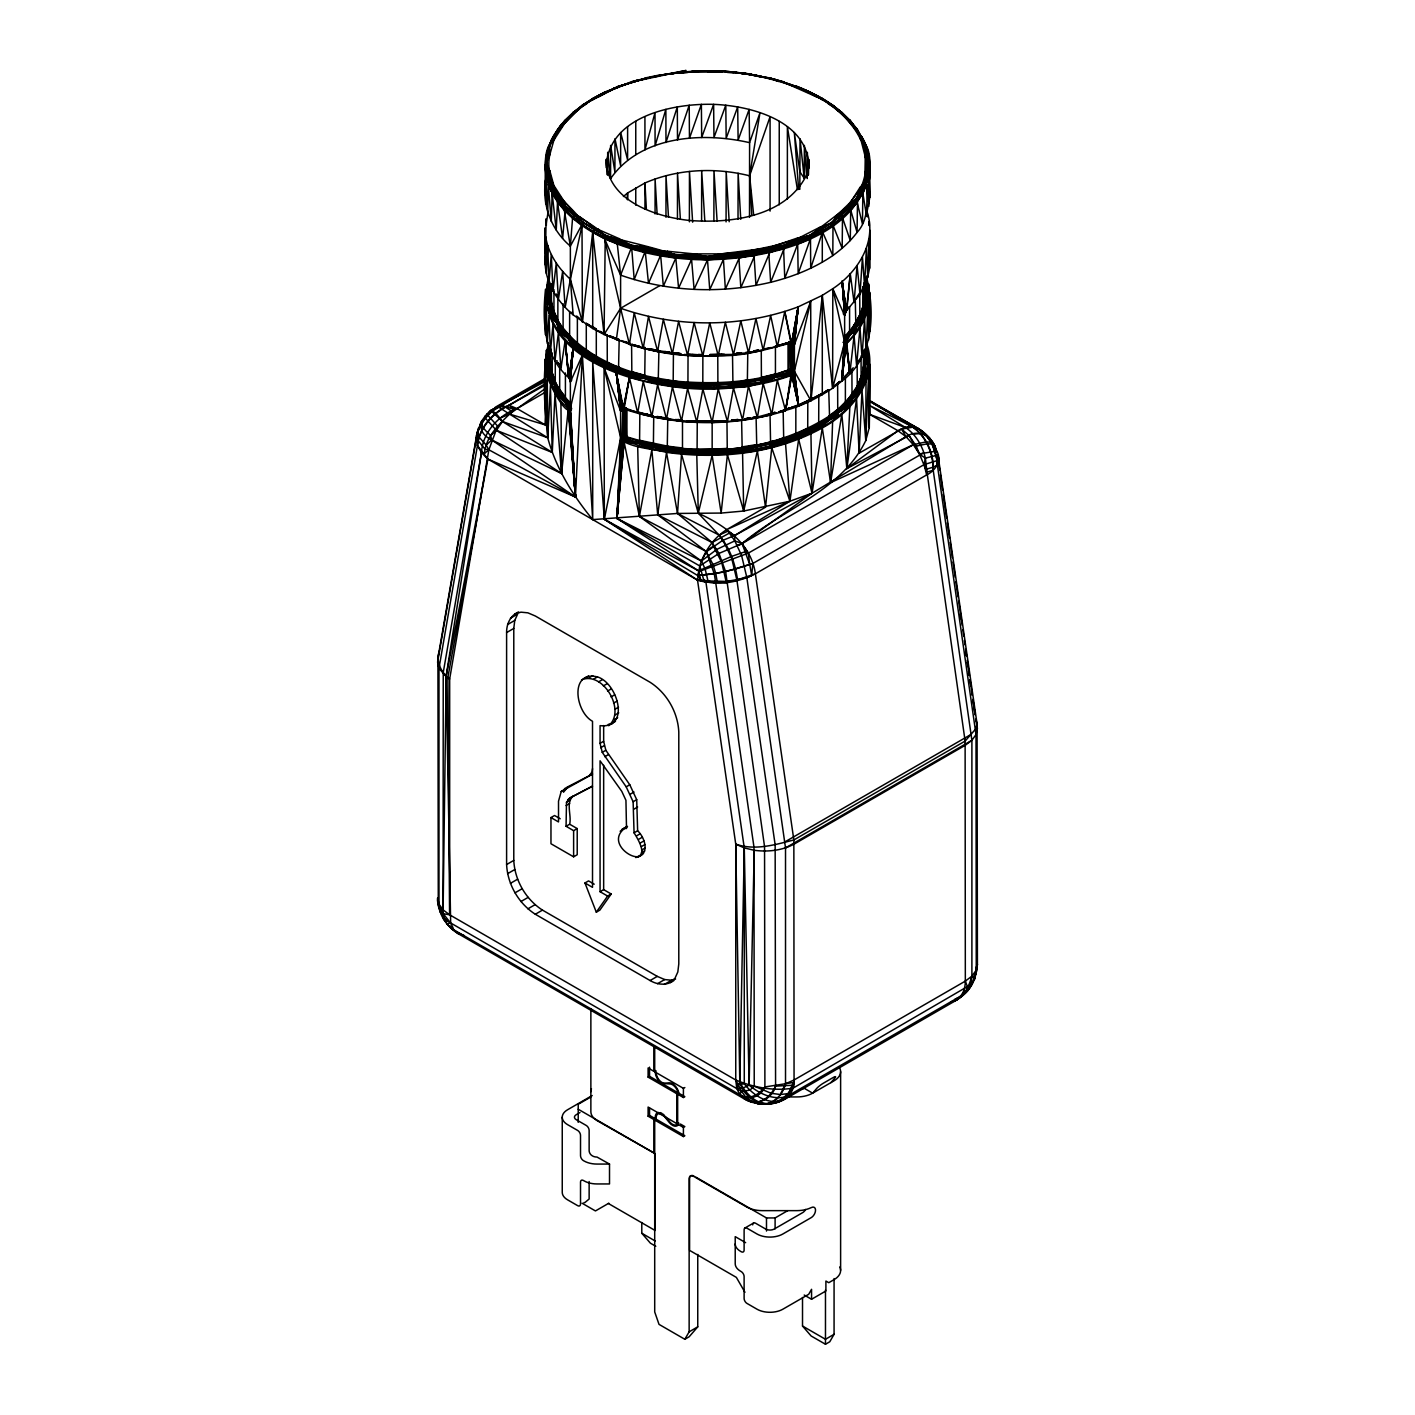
<?xml version="1.0" encoding="UTF-8"?>
<svg xmlns="http://www.w3.org/2000/svg" width="1415" height="1415" viewBox="0 0 1415 1415"><rect width="100%" height="100%" fill="white"/><g stroke="black" fill="none" stroke-linecap="round" stroke-linejoin="round"><path stroke-width="1.5" d="M606.221 167.607C607.442 116.614 672.603 103.154 713.62 104.356C751.4 105.789 808.92 121.177 808.779 167.713M607.672 175.142L607.689 152.272L610.572 178.644C640.535 135.592 702.53 131.825 749.596 142.667L749.508 217.397M627.623 126.696L627.588 159.86L620.672 132.515L620.619 165.714L614.977 138.776L614.906 171.993L610.626 145.391L610.572 178.644M644.957 209.261L644.957 182.977C677.714 168.845 715.176 167.235 749.596 175.796L753.7 215.345M655.074 213.983L655.092 178.944L657.126 214.196M665.97 217.273L665.987 175.655L668.499 217.202M677.449 219.148L677.502 173.143L680.367 219.272M689.388 221.837L689.459 171.463L692.643 222.19M808.779 168.067L808.779 159.294L808.478 174.788M840.616 1270.334L840.616 1071.686M548.472 343.155C541.627 373.825 544.58 406.812 547.729 437.783C555.936 468.188 572.81 495.462 592.708 519.606L677.52 513.45L721.137 513.061L743.689 511.027L789.924 501.211L812.033 493.216L905.971 436.651C919.909 427.684 934.289 437.677 936.73 452.146L935.881 452.871M701.592 220.988L701.681 170.614L704.829 220.988M713.885 221.005L713.974 170.631L717.104 221.235M726.072 221.89L726.178 171.516L729.185 221.748M738.011 219.219L738.117 173.249L740.753 219.307M866.493 343.191C879.582 378.106 851.759 412.296 822.292 427.931C775.261 453.95 719.138 459.698 666.5 452.358C651.961 448.626 634.893 448.378 621.839 440.507C621.132 439.676 620.601 438.632 620.601 437.518L620.601 411.004C620.478 409.572 621.91 408.475 623.272 408.758C675.344 426.481 733.094 427.295 785.555 410.704L790.861 375.806L790.083 343.226C788.19 340.537 794.947 341.935 794.399 344.729L794.399 371.243C794.363 372.729 793.497 374.073 792.347 374.993C768.823 384.013 743.335 387.586 718.219 388.913C655.092 392.291 528.326 364.079 548.507 276.916M807.24 178.591L807.311 152.272L808.142 175.407M779.152 411.836C798.308 408.121 816.313 398.853 832.621 388.241L832.816 288.695C857.225 272.617 877.123 242.389 867.254 212.409L867.077 216.637M843.924 342.129L846.082 344.004L841.837 381.148L832.621 388.241L822.292 295.381L832.816 288.695L844.631 315.722L844.649 342.607L845.781 344.093L841.837 381.148C874.222 356.916 875.054 312.91 866.528 276.88M845.197 309.744L846.4 310.822L850.274 273.714L854.076 302.545L857.066 265.578L860.002 294.373L862.443 257.088L864.583 285.918L866.387 248.333L867.749 277.234L868.863 239.418L869.5 268.425L869.836 230.397L869.5 268.425L867.749 277.234L860.002 294.373L846.294 310.982L844.631 315.722L842.173 281.444L846.4 310.822L845.339 310.486L848.752 307.037M549.055 279.745C532.942 333.498 599.712 374.267 644.709 378.406L645.134 348.143L631.833 345.154L604.063 334.488L605.266 235.721C586.836 217.68 556.555 209.933 549.444 181.951C544.244 167.182 545.925 150.521 553.283 136.777L555.016 136.229C568.777 114.208 591.983 96.662 615.684 88.367C649.485 74.358 686.399 70.078 722.729 71.121C719.846 70.308 774.306 76.728 741.177 73.138M687.991 354.316L702.866 355.536L702.795 387.763C732.316 389.726 761.978 384.137 790.118 375.382L792.984 370.412L792.984 343.898L791.286 341.722L793.514 342.855L798.166 306.86L822.292 295.381L822.292 394.803M798.661 189.469L794.328 132.515L799.829 171.657L804.233 178.29L804.374 145.391L806.638 176.804M964.269 992.11L956.788 999.981L785.52 1098.871C770.255 1106.795 743.742 1107.078 736.737 1088.135L739.797 1082.033L735.747 844.136L697.524 580.115L699.753 565.947L718.979 553.424L742.079 543.572C782.265 509.188 841.571 490.917 865.768 440.543L866.015 381.909M866.033 345.119C877.141 379.574 850.22 411.836 821.584 427.525C788.297 444.398 749.685 457.133 712.152 452.146L712.152 420.945L725.223 421.104L691.847 421.033M869.5 322.337L869.783 331.198L869.5 301.572L868.615 340.025L867.749 310.38L866.015 348.762L864.583 319.047L862 357.323L860.002 327.519L856.588 365.618L854.076 335.691L846.824 343.509L849.849 373.578L846.294 343.916L843.959 342.182L846.294 343.916L849.849 373.578L854.076 335.691C863.946 323.681 870.49 308.47 869.783 292.71L869.518 320.214M545.5 367.847C543.307 374.515 566.46 418.858 570.369 408.528L570.369 382.015L573.163 348.002L569.201 378C543.183 356.12 542.334 320.391 545.5 289.191M571.006 403.328C557.97 391.248 549.268 373.719 550.293 355.678C548.808 374.002 558.076 391.654 570.882 404.23M952.277 1001.502C961.599 999.821 965.348 989.563 965.331 981.108L965.118 741.089L926.984 472.168L916.212 446.096L909.12 435.59L846.842 468.595L856.588 398.765L859.117 453.154L901.567 429.081L909.12 435.59L919.432 453.844L936.889 451.102C942.089 460.6 935.51 470.682 926.648 474.927L755.38 573.8C738.895 581.954 718.502 586.518 700.761 580.238L698.515 570.829L616.993 518.438L623.237 441.675L625.518 439.906L670.056 450.607L724.798 453.543L753.682 450.907L756.848 449.616L724.922 454.268L698.426 454.675L697.064 453.914L697.259 421.67L696.198 421.051L697.277 422.448M546.314 356.757L546.385 350.142L546.756 356.492M645.417 78.762C669.702 71.776 696.905 71.599 722.534 71.847L723.207 71.157C757.909 74.429 792.223 81.221 822.203 99.068C838.016 107.876 851.742 119.992 859.984 136.229C868.403 150.114 863.539 166.74 865.556 181.951L866.723 184.428C866.67 201.054 869.305 219.13 857.066 232.431C850.291 241.399 841.925 249.005 832.816 255.549C814.085 268.443 792.63 276.809 770.662 282.31C721.314 293.86 668.499 292.074 620.601 275.129L604.506 238.587C581.583 225.781 558.447 209.721 548.277 184.428C544.687 171.303 542.157 146.895 554.875 138.582L564.479 123.671L582.927 104.763L605.266 91.869L631.532 81.734L646.531 77.949L618.974 86.439L582.927 104.763L572.509 114.067L573.5 112.103L579.283 109.238L576.436 109.716M544.775 392.556L517.041 408.581C498.504 415.143 482.586 432.548 481.454 452.659L446.167 675.875L443.107 909.898C441.993 920.493 449.899 928.541 458.212 933.705L744.272 1098.871C755.946 1106.901 772.166 1099.367 775.579 1086.154L775.155 844.826L736.861 579.955L731.803 558.748L725.276 544.793L719.138 535.118L698.303 513.238L681.517 454.18L677.52 513.45L712.099 542.546L718.979 553.424L725.647 571.713L764.56 846.63L764.896 1086.95C761.093 1096.696 748.234 1101.471 739.638 1094.573L451.88 928.718L449.899 925.835M563.099 303.747L563.099 328.05L561.26 331.411C580.044 353.679 607.194 364.734 632.257 377.787C660.027 385.269 689.229 390.151 717.918 387.604L717.759 354.829L722.251 354.493L709.888 354.652L717.918 354.705M546.031 225.356L548.118 211.649M688.044 354.882L687.92 385.198L687.69 387.091L685.037 387.622C647.062 378.689 606.345 373.029 575.693 346.604C559.173 330.385 544.333 309.372 549.869 285.069L550.913 283.637C544.775 341.351 611.687 371.119 659.036 379.397C693.951 385.764 730.14 385.251 764.79 377.575C774.677 377.77 784.812 367.582 794.399 371.243L810.937 400.763L822.292 295.381M570.351 381.608L573.163 348.002L569.219 378.035L570.369 382.015L582.379 355.094L592.708 519.606L592.708 361.656L604.329 519.27L697.772 575.587L724.586 571.961L752.833 563.488L924.119 464.598L937.314 460.565L938.799 459.344L938.004 455.029L977.075 723.949L977.411 964.269C976.527 976.102 972.3 989.474 961.422 995.682L790.154 1094.573C774.624 1110.828 745.528 1104.814 739.797 1082.033L744.272 847.921L705.943 582.273L704.033 580.274L697.524 580.115L487.874 459.079L481.454 452.659L477.439 445.53L476.519 435.431L480.923 422.484L476.13 438.172L437.925 658.046L438.279 903.23M545.465 180.006C541.874 204.733 551.196 230.026 570.369 246.139L570.369 279.268L573.163 314.873L592.708 328.528L604.063 334.488L620.601 308.275L659.797 285.635M545.801 163.238L546.066 156.092L547.959 154.2L549.887 154.394C545.394 174.576 555.953 191.503 565.363 207.651C618.497 258.308 700.425 264.517 769.176 249.765C818.277 240.037 891.45 196.473 861.717 136.777L859.984 136.229L866.847 162.937L865.556 181.951C849.442 217.715 811.927 238.339 775.208 247.165C733.023 257.972 688.415 259.511 646.142 248.775C610.431 240.462 572.438 223.729 554.079 190.141C540.707 167.112 547.587 137.644 566.106 119.638L566.973 119.567C557.262 128.659 548.348 140.386 547.923 154.147M437.642 899.533C437.748 909.173 442.011 918.211 450.66 922.969L741.619 1091.407L749.95 1090.134L754.23 1086.154L753.983 847.143L715.778 583.122L717.21 581.671L715.795 573.553L712.771 564.019L706.067 551.39L657.71 514.795L666.5 452.358L677.52 513.45L719.138 535.118C729.822 547.57 735.287 563.771 737.516 579.814L736.95 580.822L726.231 581.406L707.995 580.964L705.943 582.273L704.104 581.229L699.753 565.947L616.993 518.438L622.936 441.48L625.43 441.038L626.898 437.27L626.969 409.837C627.694 407.856 623.29 407.538 624.917 409.501L624.917 436.015C631.09 443.974 644.869 441.851 653.588 445.654C686.151 452.322 719.917 452.853 752.674 447.299C799.068 438.898 858.321 415.922 865.255 362.682L864.441 352.441C866.564 421.971 779.506 445.106 724.498 449.546L724.922 454.268L727.31 453.401L726.956 421.157L686.417 420.963M735.747 844.136L744.272 847.921L754.23 850.291L749.119 1085.146L742.698 1088.17L736.737 1088.135L735.747 1079.981L735.747 844.136C754.991 850.84 774.996 844.755 793.85 839.962L965.118 741.089L975.589 729.096L977.075 723.949L975.766 719.085L977.411 728.407L976.014 734.562L976.262 972.229L974.015 976.969M653.129 415.975L622.954 408.723L616.339 372.941L621.68 409.006L623.449 408.139L623.856 409.572L623.856 436.085L626.35 439.269L647.345 446.379L698.532 453.048L741.831 450.023L783.733 440.896L820.152 426.251L838.6 412.083L861.081 390.222L862.213 380.529L861.169 378.902L864.707 361.02L864.441 352.441M869.199 225.569L869.288 221.359L869.341 225.604M682.49 420.697L682.49 448.926C736.525 454.056 793.337 442.276 837.733 410.244L837.627 382.828M622.954 408.723L616.339 372.941L620.99 409.625L622.865 408.334L622.016 436.687L623.449 440.401L646.567 447.918L669.578 452.199L682.313 451.031L682.49 448.926L653.73 444.611L626.403 436.757L625.978 409.589L620.601 411.004L616.339 372.941L622.193 408.811L623.449 408.139L616.339 372.941L620.637 410.527C623.714 406.193 629.657 411.871 623.237 408.723L629.445 377.575L637.687 413.145C681.322 424.783 727.858 425.172 771.759 414.595L777.313 379.998L785.555 410.704L791.551 375.506L791.144 343.297L788.898 341.74M869.518 179.387C870.596 164.989 869.818 149.229 861.717 136.777M550.293 283.69C548.843 299.485 553.053 315.669 563.099 328.05L562.975 328.934C587.543 356.704 623.201 372.41 659.089 378.459L660.363 379.644C702.937 384.562 747.438 384.862 788.031 370.058C791.286 368.342 792.524 371.508 791.551 374.108L798.661 406.087L794.01 372.906C773.881 372.534 754.62 390.982 732.97 386.631L732.51 354.422L709.888 354.687C737.869 358.844 766.063 349.24 792.86 342.536L798.166 306.86C741.584 327.802 677.537 328.103 620.601 308.275L604.506 238.587C580.84 227.161 557.616 209.951 548.277 184.428L551.213 180.89L546.349 163.786L548.843 154.447L549.444 145.639L558.607 128.181L564.479 123.671L561.313 124.449L557.51 130.268C572.456 111.237 592.461 95.654 615.684 88.367M868.439 290.217L868.615 283.867C872.259 305.516 858.64 333.427 845.179 343.933L841.837 381.148L844.631 342.235L832.816 288.695M562.003 330.668L561.242 331.375C554.255 322.195 553.53 309.797 546.455 301.094L547.287 297.981L550.152 295.594L550.559 286.166M551.425 285.618L551.425 303.288L549.091 309.354L551.974 314.873L551.974 317.632L556.732 322.567L560.34 331.941L568.582 338.433L573.004 345.614L588.251 358.119L610.59 368.979L618.497 370.111L659.797 382.687L702.848 385.853L740.08 383.943L791.551 374.108L791.48 342.271L769.212 348.338M859.719 292.799L859.86 315.775L851.706 329.359L844.118 337.955C859.188 323.929 866.935 303.27 864.707 282.77M843.994 337.053C858.056 323.54 867.908 303.641 864.034 283.814M855.314 300.988L855.827 324.849L844.454 338.857C857.207 326.458 866.175 309.16 865.255 291.048L863.857 282.982M844.331 342.041C852.538 329.677 864.335 320.533 867.855 305.587L864.99 299.662L865.255 291.048M864.123 284.433L866.758 292.233L863.946 308.948L853.457 331.835L843.605 341.263L853.44 331.817C863.911 317.95 868.898 300.405 864.742 283.106M545.5 256.044C542.847 279.056 556.077 300.581 573.163 314.873M799.935 87.642C824.344 98.944 848.522 114.42 860.55 139.501C875.195 148.858 870.066 179.528 862.849 193.342C848.487 217.468 823.212 233.068 797.618 243.15C735.729 266.161 665.421 263.526 604.506 238.587C631.78 251.269 661.672 257.565 691.581 259.423L693.721 258.591L694.058 253.886L721.243 253.869L748.553 251.817L774.801 246.316L783.468 245.856L798.148 238.587L809.734 235.721L820.169 227.992L832.073 222.827L850.84 203.123L856.393 199.409L860.78 188.071L865.556 181.951C878.538 137.609 836.849 99.581 798.785 88.137C760.067 73.226 716.821 67.619 675.928 72.855L707.5 70.75L722.87 71.493L691.634 71.511M832.621 421.387L830.57 482.674L913.365 444.699L926.029 441.887L930.929 442.223L934.731 445.725L934.413 449.369M627.358 199.621L627.588 192.988L644.957 182.977L646.372 209.314M657.161 416.753L667.774 418.026L667.208 451.12L669.578 452.199C703.202 455.064 737.463 453.401 770.627 445.672L771.016 446.503C814.439 435.095 874.311 402.32 865.202 348.762M976.262 972.229L977.411 964.269L974.652 978.932L968.001 990.146L961.422 995.682M813.307 398.128L807.806 401.011L807.717 428.32L799.015 433.149L800.112 436.05C812.67 430.302 823.831 422.324 836.194 416.7L838.617 412.083L849.672 405.681L847.903 404.708C856.234 395.811 860.019 384.562 867.094 375.329L867.731 364.274L865.255 362.682L864.158 349.806L865.874 357.5L864.247 374.126L859.153 389.426L852.997 396.943L849.672 405.681L847.178 405.468C817.994 430.832 780.656 447.405 742.238 451.898L741.601 419.707L733.235 420.538M865.768 440.543L868.615 373.171L869.27 427.525L865.768 440.543L862 390.469L859.117 453.154M549.763 345.561L547.729 348.691C544.74 371.101 551.62 394.095 568.918 409.36L570.97 409.554L569.697 410.279L575.463 497.036L487.874 459.079L477.439 445.53C478.96 427.507 492.809 412.136 509.029 405.256L545.27 385.11M747.032 379.945L739.85 381.873L740.664 386.543L747.332 382.97L747.792 351.928M650.122 349.027L658.912 350.584L658.17 383.306L659.178 384.261C688.309 384.615 718.466 390.858 747.332 382.97C761.376 385.977 778.232 371.491 790.118 375.382L790.861 375.806M669.578 452.199L670.038 450.624L682.313 451.031L698.426 454.675L698.639 449.952L697.277 448.962C674.778 449.139 644.373 444.168 626.774 437.094L622.459 441.109L616.993 518.438L701.433 561.03L705.13 568.936L707.995 580.964L715.778 583.122L714.274 573.8L706.35 551.797L722.517 540.477L734.686 535.524L812.033 493.216L822.292 427.931L830.57 482.674L841.837 414.294L846.842 468.595L897.959 430.726C906.113 425.579 918.282 425.172 924.366 433.662L918.583 428.692L869.854 400.657M545.925 381.042L501.635 404.761C487.556 412.03 469.409 428.745 491.783 439.994L575.463 497.036L582.379 355.094L570.369 408.528L575.463 497.036L488.865 449.793L485.062 449.227L476.13 438.172L478.748 427.56L476.519 435.431L477.899 440.932M653.783 417.177L646.16 413.852L653.73 416.399L653.376 446.68L646.567 447.918L639.562 443.355L625.43 441.038L622.016 436.687L620.601 437.518L604.063 367.617L604.329 519.27L697.524 580.115L705.943 582.273M846.842 468.595L849.849 406.724M626.191 437.748L624.139 442.099L616.993 518.438L620.619 437.907L622.016 436.687M688.061 382.174L685.585 382.917L685.037 387.622C712.594 390.133 739.355 384.65 766.222 382.138L775.438 377.062L790.118 375.382L789.022 369.81L788.986 343.191L793.674 342.961L798.166 306.86L791.728 342.465L794.257 343.827L798.166 306.86L791.763 342.465L788.031 343.544L788.031 370.058L790.118 375.382M756.088 416.877L756.83 449.599L771.016 446.521M545.553 191.06L545.164 194.669L545.288 165.272L549.887 154.394L555.016 136.229M626.049 436.209L620.937 439.057L622.865 436.315L626.969 436.333L621.327 439.8L626.385 436.651L622.14 440.826L616.993 518.438L623.608 441.869L626.686 438.261M639.845 412.49L639.562 443.337C656.224 455.223 678.192 449.439 697.188 451.986M792.665 371.278L794.31 372.057L798.661 406.087L792.595 372.304C790.366 365.76 784.246 373.065 794.363 371.738L798.661 406.087L791.551 374.108L792.931 374.462L798.661 406.087L794.399 371.243L810.707 301.448L810.937 400.763M620.849 438.845L622.901 436.581L622.883 408.316L621.45 409.147L616.339 372.941L620.69 410.262L623.555 408.174L621.928 408.9L616.339 372.941L620.778 409.996L626.898 409.041L625.978 409.589M863.575 354.104L863.203 372.552L864.247 374.126L860.019 390.045L852.997 396.943L848.045 406.07L838.617 412.083L836.212 416.717L829.632 418.999L820.859 426.994L808.478 431.204L801.297 437.447L796.981 437.323L770.627 445.654L770.025 413.834M763.87 1104.231C778.374 1104.779 795.407 1096.678 794.063 1079.981L793.85 839.962L755.38 573.8C751.312 543.413 724.056 524.947 698.303 513.238L696.781 455.188M717.723 356.173C688.769 356.792 659.125 354.493 631.762 344.376L639.828 346.48L631.585 344.429L631.833 371.667L630.382 376.39L609.953 369.58L595.45 359.109L589.029 357.606L572.12 346.056L568.582 338.433L559.385 332.313L556.732 322.567L550.948 317.88L553.955 311.742L553.955 289.65M807.01 177.583L808.779 166.369M846.082 344.004C840.545 343.031 848.717 342.678 845.799 344.093L841.837 381.148L844.649 342.607M845.091 343.845L843.588 342.855L844.932 343.65L841.837 381.148L844.79 343.332L843.588 342.855L845.056 343.81L841.837 381.148L843.959 342.182L844.897 343.173L841.837 381.148L845.409 344.057L844.048 343.279L845.799 344.093M775.438 345.861L775.438 377.062L766.222 382.138L762.243 382.245L761.412 379.361L761.27 350.106L747.067 352.653M551.213 180.89C556.82 198.684 573.553 207.775 582.927 222.827L570.369 246.139L572.633 217.309L575.021 214.054L582.927 222.827L597.82 229.655L605.266 235.721L618.514 239.241L631.532 245.856L667.226 251.941L676.052 255.054L693.969 254.594L707.5 256.84L738.577 253.161L774.359 245.662L796.026 239.436L819.426 227.444L832.073 222.827L836.495 215.805L849.884 202.752L859.984 189.645C870.349 168.031 868.244 141.288 850.733 123.883C837.822 106.585 813.837 92.789 797.034 86.439M726.939 421.935L724.834 420.75M841.837 381.148L844.843 343.474L843.305 342.218L844.843 343.474M554.875 138.582L549.444 145.639L549.887 154.394L545.978 156.641L545.288 165.272L547.746 212.657L548.277 184.428L551.284 221.465L552.151 193.342L555.016 189.645L549.781 170.614L546.349 163.786M868.739 161.009L869.058 156.959L869.093 161.115M480.746 426.357L477.616 431.097L437.589 662.132L438.986 668.287L438.986 904.15C439.234 918.512 451.261 931.282 464.244 935.563M616.339 339.795L620.601 308.275L620.601 275.129L617.311 244.07L619.098 238.622L594.831 227.992L579.372 216.495L576.542 219.343L582.007 225.604L582.379 321.966L570.369 279.268L582.007 225.604M570.333 381.325L573.163 348.002L568.918 377.54L565.151 340.449L560.924 368.837L558.412 332.49L554.998 360.648L553 324.177L550.417 352.194L548.985 315.633L547.251 343.527L546.385 306.896L545.5 334.718L545.217 298.052L545.217 325.857M615.843 338.698L619.169 340.679L618.497 370.111L609.953 369.58L605.355 366.591L607.283 362.045L607.194 334.736M550.258 349.381C545.217 371.508 556.431 393.016 570.174 409.289L575.463 497.036L568.901 410.279L571.094 408.758L559.916 393.989L551.602 380.122L548.348 365.123L549.745 348.408L547.729 348.691C541.75 371.721 553.495 393.918 571.395 407.538M560.287 198.135L557.51 202.009L556.254 230.026L552.151 193.342L545.872 173.249L549.781 170.614L545.942 175.319L545.712 203.707L545.978 156.641M570.28 380.971L573.163 348.002L569.396 378.371M788.102 342.766L794.399 344.729L810.707 301.448M573.163 348.002L569.944 379.662L571.412 379.308L570.068 380.034L573.163 348.002L569.821 379.291L570.952 378.353L569.573 378.725L573.163 348.002L570.21 380.617L571.695 380.281L570.157 380.387L573.163 348.002L569.573 378.725L571.412 379.308L570.157 380.387M670.056 450.607L670.498 447.547L667.968 446.238L640.075 440.383M727.328 581.317L746.855 577.798L751.701 575.516L752.833 563.488L734.986 569.201L714.274 573.8L697.772 575.587L698.815 571.607L748.287 553.141L923.871 452.747C920.457 442.753 914.426 433.432 905.512 427.525L868.898 405.15L912.551 426.817C926.489 436.174 934.077 453.702 933.21 470.204L971.893 740.31L971.893 976.173L970.584 984.734L793.072 1088.135C774.023 1091.319 753.417 1087.445 735.747 1079.981L449.669 914.815L443.107 909.898L438.986 904.15L437.589 897.994C436.439 911.313 449.917 917.928 453.578 929.407L446.892 923.977L450.66 922.969L446.114 676.618L438.986 668.287L477.439 445.53C479.561 427.525 493.128 412.826 509.029 405.256L544.846 383.943M850.274 273.714L846.824 310.363L845.056 309.867M617.311 88.208L617.966 86.439L638.236 80.637C735.482 59.996 653.058 77.56 660.717 74.765M605.266 235.721C628.844 242.107 653.058 247.165 676.052 255.054L694.058 253.886L691.882 254.488L691.581 259.423L678.581 288.2L675.822 258.061L666.5 255.885L667.491 251.251L694.058 253.886L707.5 256.84L721.243 253.869L768.469 247.926L797.547 237.985L809.734 235.721L848.027 206.307L859.772 187.788L865.556 181.951L864.883 172.754L866.068 171.958L869.058 175.319L869.836 197.251L866.387 215.204L862.726 192.458L859.772 187.788L865.556 181.951M794.399 344.729L798.166 306.86L792.064 342.448L789.075 341.687M792.984 343.898L794.381 344.358L798.166 306.86L792.542 342.483L794.063 343.421L798.166 306.86L793.161 342.642L791.02 341.705L775.314 346.374M792.259 372.393L793.85 373.224L798.661 406.087L791.799 372.233M792.064 342.448L794.31 344.004L798.166 306.86L793.921 343.226L791.551 341.864L788.226 342.801M486.512 416.24L485.027 416.275L481.631 421.104C480.339 427.259 487.096 431.54 490.581 435.555L491.783 439.994L561.578 473.565L568.176 409.784L570.917 408.281L568.918 409.36L564.337 399.914L557.227 395.563L554.132 383.677L550.63 380.564L546.296 365.618L548.772 348.674M719.138 535.118L727.823 531.191L734.686 535.524L734.792 540.884L716.804 549.391L701.433 561.03L639.368 516.44L651.837 449.705L657.71 514.795L712.099 542.546L729.415 533.066L734.792 540.884L742.079 543.572L812.033 493.216L798.661 439.216L789.924 501.211L726.691 529.617L765.533 507.189L771.759 447.741L789.924 501.211L734.686 535.524L729.415 533.066L726.691 529.617C713.567 537.859 704.422 551.355 699.753 565.947M582.379 321.966L592.797 231.494L594.831 227.992M596.299 356.279L595.45 359.109L588.251 358.119L591.152 354.139L586.288 349.93L586.288 323.416L596.299 329.766L596.299 356.279L591.152 354.139M604.506 93.691L605.266 91.869L593.539 98.006L582.432 105.223L582.007 106.673M586.288 349.93L583.971 354.245M861.576 379.751L857.667 388.064L861.081 390.222L862.213 380.529L865.096 374.727L864.264 374.126M660.363 379.644L659.195 384.243L644.709 378.406L630.382 376.39M676.052 255.054L675.822 258.061L663.334 286.166L660.522 253.869L661.247 250.968L667.491 251.251M549.816 282.063L548.259 297.645L550.258 305.711L548.047 309.567L551.974 314.873L550.93 317.88L556.732 322.567L557.864 320.02L557.864 295.717M673.982 980.471C666.925 985.831 657.409 984.928 650.104 980.542L535.312 914.249C518.615 903.513 507.56 884.375 506.605 864.547L506.605 632.576C506.446 624.05 510.426 615.366 518.597 611.917M675.592 979.021L671.63 980.241L664.696 979.551L657.268 976.385L542.476 910.11C525.779 899.374 514.724 880.236 513.787 860.408L513.787 628.437L514.759 620.424L517.625 614.075L510.444 618.231M592.708 99.864L593.539 98.006L595.574 98.201M818.807 395.245L818.701 422.554L820.152 426.251M780.62 1100.888L789.092 1095.705C775.155 1101.312 759.837 1094.149 749.119 1085.146L744.272 847.921L744.272 1083.766C752.621 1094.644 766.276 1104.107 780.62 1100.888L793.072 1088.135L794.063 1079.981L965.331 981.108L971.893 976.173L976.014 970.425L974.652 978.932L971.893 976.173C968.621 986.98 963.597 999.981 950.756 1001.838M577.373 316.553L577.373 343.067L574.879 347.241L572.12 346.056L568.582 338.433L569.626 335.744L569.626 311.442M560.216 818.772L554.556 815.5L550.966 817.569L550.966 843.747L573.623 856.818L577.214 854.748L577.214 828.589L573.623 830.658L566.071 826.289L566.495 802.287L569.626 798.095L592.284 786.174M577.214 828.589L569.661 824.22C571.819 815.482 565.416 802.818 573.199 796.026M592.514 768.646L592.107 771.9L588.976 776.092L561.224 791.498L558.518 801.191L558.518 821.938L550.966 817.569M550.612 350.885C546.65 370.96 556.307 391.336 570.546 405.15M551.143 349.257L550.152 356.527L547.287 358.826L546.296 365.618L547.552 367.564L550.417 365.123L550.559 350.991M848.752 405.291L852.997 396.943L860.019 390.045C864.335 376.284 872.825 361.78 865.768 346.852L868.739 358.402L867.731 364.274L867.448 355.536L865.644 354.74L864.795 350.442L865.644 354.74M845.409 344.057L843.941 342.978L850.663 333.639L854.342 332.366L856.446 325.662L862.177 321.859L866.847 305.41L865.644 300.369L868.598 290.376L866.122 281.868L867.13 281.886L868.615 290.376L866.599 290.004L865.131 281.62L867.572 290.287L867.873 305.587L865.856 305.021L866.741 292.233L865.255 291.048L864.441 284.592L865.255 291.048M565.416 372.976L565.416 397.279L564.337 399.914L557.227 395.563L556.856 393.158L559.686 389.355L559.686 365.052M550.506 284.415C543.961 336.699 601.729 367.263 644.975 377.381C675.946 384.968 708.296 386.631 739.939 382.899C756.371 380.865 772.625 377.31 788.314 371.986C788.721 372.304 788.827 373.348 789.269 373.861M550.913 283.637L546.473 301.094L550.258 305.711C545.465 298.565 545.695 288.182 549.25 280.559L548.047 285.812L549.374 288.465L547.004 285.865L549.25 280.559M573.5 112.103L564.797 120.452L557.51 130.268M679.218 353.538L645.187 348.921L629.445 344.429L634.203 312.733L643.241 348.32C682.419 357.8 723.684 358.366 763.163 350.283L770.662 315.457L777.313 346.87L784.777 311.53L791.392 342.518L788.633 342.129M555.281 359.074L555.281 381.166L554.132 383.677L549.604 380.794L553.442 377.876M864.441 284.716L863.964 302.881L865.838 305.003M691.97 421.016L696.021 420.927M438.986 904.15L439.853 908.855L443.107 909.898L443.231 672.55L481.454 452.659L484.39 453.543C486.159 434.635 501.724 421.882 514.353 409.554L509.029 405.256L517.041 408.581L545.412 424.96L547.251 376.655L547.729 437.783L502.449 421.511L491.624 411.358L490.298 410.863L486.795 414.224L497.656 426.11L488.865 449.793L449.669 678.97L449.669 914.815L443.213 913.736M552.221 352.883L552.221 372.782L549.25 376.249M548.312 151.971L549.444 145.639M621.769 829.438L627.517 826.413C594.671 846.223 664.201 879.9 634.062 832.834L633.124 801.757L626.191 786.828L602.259 752.338L600.066 743.353L600.066 725.647C630.612 729.026 617.895 683.127 597.466 676.918C569.484 670.109 575.074 711.78 592.514 721.279L592.514 887.346L584.961 882.978L588.552 880.908L594.212 884.18M638.112 856.959C650.033 852.785 644.515 837.132 637.634 830.764L636.715 799.687L629.781 784.759L605.832 750.268L603.657 741.283L603.657 725.541M546.473 155.332C542.741 234.466 646.089 257.123 707.5 257.901C769.053 257.159 872.401 234.359 868.527 155.332L866.068 153.917L865.343 155.968L866.847 162.937L869.854 166.139L869.836 197.251L869.518 191.839M666.5 255.885L660.381 255.832L648.495 283.283L645.364 252.737L640.659 250.614L641.437 247.607L642.286 246.086L661.247 250.968M643.241 348.32L648.495 316.429L657.621 351.433L663.334 319.295L672.426 353.768L678.581 321.329L687.566 355.271L694.093 322.514L702.866 355.943L709.746 322.832L718.219 355.766L725.364 322.266L733.483 354.758L740.823 320.834L748.5 352.936L755.964 318.552L763.163 350.283M751.719 215.434L749.596 175.796L759.997 112.687L749.596 142.667L749.136 109.397L738.117 140.12L737.693 106.903L726.178 138.387L725.789 105.205L713.974 137.503L713.62 104.356L701.681 137.485L701.38 104.356L689.459 138.316L689.211 105.205L677.502 139.997L677.307 106.903L665.987 142.508L665.864 109.397L655.092 145.798L655.004 112.687L644.957 149.831L644.922 116.702M624.139 408.953L629.445 377.575L623.449 408.776L625.43 408.121M637.687 413.145L643.241 381.449L651.837 416.576L657.621 384.579L666.5 419.211L672.426 386.896L681.517 421.051L687.566 388.4L696.781 422.041L702.866 389.072L712.134 422.218L718.219 388.913L727.434 421.546L733.483 387.905L742.574 420.043L748.5 386.065L757.379 417.708L763.163 383.43L771.759 414.595M785.555 410.704L791.728 375.417C789.181 375.417 792.17 369.209 789.075 370.129M707.5 256.84L707.5 259.865L694.093 289.368L691.581 259.423C755.734 262.942 875.071 240.638 868.527 155.332M634.097 373.312L632.257 377.787M446.114 676.618L449.669 678.97L446.167 675.875L487.874 459.079L447.847 677.449L449.669 914.815M867.13 281.886L868.615 290.376L865.644 300.369L867.855 305.587L865.768 309.973L862.779 306.489L864.441 297.981M926.648 474.927L924.119 464.598L925.41 458.124L923.871 452.747M439.411 650.971C435.997 659.797 439.747 669.472 446.167 675.875M608.662 725.736C626.491 710.896 603.179 670.745 581.53 679.872M790.154 341.616L790.861 342.678L784.777 311.53M617.311 244.07L619.098 238.622L631.532 245.856L642.286 246.086L646.531 247.926L634.203 279.604L631.532 245.856M698.303 513.238L712.134 455.347L721.137 513.061L727.434 454.675L743.689 511.027L757.379 450.854L765.533 507.189M863.309 308.205L864.37 303.712M865.025 304.437L860.886 317.42L862.637 318.534L862.177 321.859L861.187 321.594M607.283 362.045L612.324 365.318L609.953 369.58L618.497 370.111M972.158 984.168L973.573 978.702M548.808 146.258L545.942 156.959L545.978 163.574M832.621 388.241L844.631 342.235M954.223 1000.723C961.97 997.274 970.248 990.73 972.052 981.939M789.57 374.745L789.906 373.454L793.55 373.719M866.068 171.958L864.848 172.754L868.757 175.46L862.849 193.342L862.443 223.941L856.393 199.409L849.884 202.752L848.027 206.307L850.557 209.42L857.066 232.431L857.49 202.009L850.68 210.322L850.274 240.568L842.031 216.389L839.979 214.054L836.495 215.805L839.679 219.573L832.993 225.604L832.816 255.549L821.92 230.539L819.426 227.444M790.755 373.295L792.046 375.205M616.905 242.956L595.839 233.21L598.527 229.106M863.575 369.563L857.278 387.179L859.064 389.532M637.794 80.213L631.037 82.689L637.369 80.036M936.73 452.146L934.519 445.389L932.255 444.08L927.055 443.832L916.212 446.096L913.365 444.699L905.971 436.651L897.959 430.726L869.588 414.347L869.411 407.803M798.785 405.185L778.391 412.066L794.098 406.812M568.901 410.279L571.112 409.377L568.176 409.784L575.463 497.036L569.821 408.935M866.068 153.917L865.361 155.968L869.252 158.25M749.596 175.796L770.078 116.702L770.078 211.1M861.682 318.057L864.777 309.549M563.099 328.05L575.427 342.359L572.138 346.056L574.879 347.241M548.277 147.85L553.283 136.777M667.968 419.724L667.986 418.097M571.695 408.493L570.121 409.819L575.463 497.036L568.706 410.191L571.2 409.077L568.706 410.191L575.463 497.036L570.316 409.253L568.918 409.36M620.601 275.129L630.966 248.792L640.659 250.614M863.203 372.552L857.136 386.295L845.498 402.939L846.418 404.708M722.8 71.175L693.173 71.121M570.369 246.139L564.32 210.322L561.118 205.617L562.056 203.866L564.656 202.186L575.021 214.054M560.888 392.291L557.227 395.563M807.311 173.391C787.571 216.424 731.378 223.8 689.211 220.439C655.216 216.725 606.239 200.47 606.221 159.294L607.053 174.611M864.936 280.559L867.2 275.518M550.93 189.769L554.715 186.727L564.656 202.186L565.363 207.651L562.639 238.286L557.51 202.009L561.118 205.617M554.751 314.891L550.948 317.88M622.936 441.48L622.405 438.579L621.079 439.375L616.993 518.438L624.139 441.126L623.113 439.534M563.471 792.259L568.016 786.687L592.567 774.023L588.976 776.092M974.051 976.368L976.279 971.681L975.696 967.312M550.293 294.744L551.921 306.772L548.047 309.567M849.849 373.578L846.082 343.084L850.663 333.639L854.359 332.383L856.446 325.662L861.169 321.576L858.817 319.631L859.86 315.775M550.382 298.494L546.473 301.094M550.223 363.071L546.314 365.618L547.552 367.564M561.313 124.449L566.106 119.638M568.512 376.991L565.151 340.449L568.742 377.274L569.821 376.019M551.496 139.696L552.151 138.935M701.433 561.03L706.35 551.797M859.719 314.891L851.706 329.359L849.584 331.004L850.663 333.639L855.297 332.737L856.446 325.662L860.249 321.099M860.002 390.027L861.063 390.222M480.675 422.802L481.631 421.104M480.251 425.968L485.363 418.203L492.385 411.093L545.412 379.485M857.667 388.064L846.577 403.063L838.069 411.181L837.043 417.195L829.632 418.999L820.841 426.976L808.478 431.204L800.678 436.846L800.112 436.068M754.23 1086.154L771.193 1093.3L780.319 1094.52L785.52 1083.766L785.52 847.921L746.802 577.355L741.548 555.352L734.792 540.884M780.319 1094.52L788.42 1093.6L793.461 1082.493L764.896 1086.95C759.041 1094.556 748.942 1100.87 739.638 1094.573L741.619 1091.407L735.747 1079.981M654.703 1120.026L683.41 1136.581L684.842 1135.75L656.153 1119.194L654.703 1120.026L654.703 1311.935L659.019 1324.369L684.842 1339.28L689.14 1331.816L689.14 1178.748A6.085 3.52 60 0 1 693.456 1176.272L746.448 1206.854A22.322 12.894 0 0 0 762.225 1210.639L796.875 1210.639A22.322 12.894 0 0 0 811.149 1207.649L812.652 1207.137A6.085 3.52 -60 0 1 815.465 1211.045A6.085 3.52 -60 0 1 811.22 1217.625L782.849 1234.004A18.271 10.542 0 0 1 757.025 1234.004L746.979 1228.202A4.05 2.335 60 0 0 744.113 1229.865L744.113 1250.064A4.05 2.335 60 0 1 741.23 1251.727L740.558 1251.338A18.271 10.542 0 0 1 735.216 1243.873M834.072 1278.576L834.072 1334.31L829.774 1341.756L825.476 1344.25L811.113 1335.972L802.517 1326.032L802.517 1297.502M707.5 71.634L722.623 71.351L749.225 73.898M553.212 137.202L558.607 128.181M855.191 299.556L859.701 292.923M490.581 435.555L496.417 430.337L502.449 421.511C499.637 418.256 491.147 404.548 487.892 414.648L486.831 414.188L484.921 416.381L485.363 418.203L496.417 430.337L561.578 473.565L560.924 401.966M843.287 377.929L851.653 369.669L843.269 378.371M630.842 410.12L625.218 408.051M584.961 882.978L596.299 912.18L607.619 896.066L611.209 893.997L603.657 889.628L600.066 891.715L600.066 760.81L621.786 791.374L625.943 800.324L626.509 828.482L623.927 828.482M611.209 893.997L599.872 910.11L596.299 912.18M862.213 380.529L867.094 375.329L866.581 372.994M754.23 850.291C767.726 852.078 781.911 850.61 794.063 844.136L965.331 745.245L971.893 740.31L976.014 734.562L937.384 465.093C936.818 454.038 932.821 443.16 925.605 434.688L920.44 433.432L913.365 434.175M971.008 985.724L972.264 983.92M849.637 372.587L848.01 373.153L853.227 367.812M858.003 361.462L860.391 358.26M557.634 129.437L561.879 123.919M834.726 415.232L833.895 413.375L852.025 395.209L851.901 370.022M847.886 404.69L846.577 403.08L852.025 395.209M569.378 410.368L570.422 409.66L569.007 410.315L575.463 497.036L570.015 409.979L571.412 409.13L570.121 409.819M626.739 437.111L622.14 440.826M845.498 402.921L851.901 394.325M830.923 1082.617L835.009 1077.876A6.085 0.991 -36.7 0 0 833.081 1077.593L823.424 1083.165A6.085 0.991 -36.7 0 0 816.738 1088.418L812.652 1093.158A22.322 12.894 0 0 1 796.875 1096.943L788.208 1096.943M697.754 1254.433L697.754 1326.845L689.14 1336.786L684.842 1339.28M625.359 827.368L620.159 831.259M492.031 410.969L495.427 407.166L544.917 378.583M556.237 360.913L557.192 360.807M645.452 413.958L638.784 412.243M625.518 439.906C627.606 438.296 623.838 440.49 623.467 437.659M770.291 444.681L801.297 437.447L808.478 431.204L821.584 427.525L829.632 418.999L828.712 389.691L807.717 401.807L795.831 406.954L795.831 433.468L796.981 437.306M622.865 439.517L621.875 440.525L616.993 518.438L621.486 440.03L622.865 439.517L621.839 440.507M621.273 439.711L622.405 438.579M792.807 374.586L791.551 374.108L792.205 375.099M564.443 121.142L574.207 111.838M670.392 982.541L674.955 978.313L677.82 971.981L678.793 963.969L678.793 731.997C677.856 712.169 666.801 693.014 650.104 682.278L535.312 616.003L527.883 612.837L520.95 612.164L515.007 613.986M484.39 453.543L488.865 449.793L486.194 445.088L491.783 439.994M840.103 381.254L833.506 386.419M582.432 105.223L572.969 112.581M623.361 409.306L620.637 410.527M966.763 989.35L971.114 985.477M809.734 235.721L810.494 238.587L797.689 244.07L784.777 278.401L783.468 245.856L774.359 245.662L776.021 250.172L769.636 252.737L755.964 285.423L753.753 250.968L748.287 251.127L749.296 255.761L739.178 258.061L725.364 289.12L723.118 254.488L721.243 253.869L721.579 258.574L723.419 259.423L709.746 289.686L707.5 259.865L693.721 258.591M623.414 196.508L627.588 192.988L627.588 199.568M572.633 113.253L576.1 110.37M490.298 410.863L501.635 404.761L511.257 410.916L509.488 414.082L500.22 418.079M797.547 438.119L783.733 440.914L777.914 444.699M777.932 1097.775C764.1 1112.898 746.112 1095.316 739.797 1082.033M572.509 114.067L577.249 110.37M723.118 71.387L749.437 73.951M828.712 416.205L837.627 409.342M577.603 109.238L592.797 99.068M793.072 1088.135L792.63 1085.252L775.579 1086.154C771.281 1095.351 762.26 1104.231 751.277 1101.595L746.041 1097.545L744.272 1098.871L758.369 1103.806M748.694 74.588L769.176 77.825L778.798 81.504M834.213 414.33L808.071 430.231L808.478 431.204M712.099 542.546L713.408 546.084L706.067 551.39L639.368 516.44L624.139 442.099M823.159 393.246L827.881 389.868M971.433 734.208L785.06 841.819M545.235 388.612L509.488 414.082L498.027 406.724L490.722 410.492L498.027 406.724M622.441 441.091L623.449 440.401M785.52 847.921L971.893 740.31M789.181 373.702L788.084 370.465L789.022 369.81M795.831 406.954L798.555 405.115M569.838 410.191L571.412 409.13L569.909 410.12L575.463 497.036L569.095 410.35L570.351 409.749M823.282 393.246L828.394 389.833M620.743 438.508L626.014 436.227M783.167 411.429L783.733 440.896L777.914 444.681L777.489 443.85M848.045 406.07L838.617 412.083L837.043 417.177L834.744 415.232M583.794 105.541L587.349 103.26M625.094 436.439L622.087 436.899M577.568 109.45L580.521 107.593M624.528 408.351L623.237 408.723L624.139 408.21M789.959 373.631L791.71 373.224M507.578 624.563L514.759 620.424M506.605 632.576L513.787 628.437M584.996 678.015L588.587 675.928M589.206 677.714L592.797 675.645M593.875 678.988L597.466 676.918M598.704 681.782L602.295 679.713M603.374 685.886L606.964 683.816M607.583 691.051L611.174 688.963M611.05 696.923L614.641 694.836M613.562 703.113L617.152 701.044M614.959 709.251L618.55 707.182M615.136 714.929L618.726 712.859M614.075 719.757L617.665 717.688M611.881 723.436L615.472 721.367M600.066 743.353L603.657 741.283M600.632 747.739L604.223 745.67M602.259 752.338L605.832 750.268M604.789 756.707L608.379 754.637M564.426 788.756L568.016 786.687M561.224 791.498L564.815 789.428M567.698 799.74L571.289 797.671M566.495 802.287L570.086 800.218M566.071 805.542L569.661 803.472M626.191 786.828L629.781 784.759M566.071 826.289L569.661 824.22M506.605 864.547L513.787 860.408M630.418 794.098L633.991 792.029M507.578 873.692L514.759 869.553M633.124 801.757L636.715 799.687M634.062 809.079L637.634 807.01M510.444 883.331L517.625 879.193M515.007 892.83L522.188 888.691M634.062 832.834L637.634 830.764M520.95 901.532L528.131 897.393M636.626 835.823L640.217 833.753M638.784 839.254L642.375 837.185M640.394 842.951L643.984 840.864M527.883 908.837L535.047 904.698M641.349 846.63L644.939 844.56M641.596 850.079L645.187 848.01M535.312 914.249L542.476 910.11M641.119 853.068L644.692 850.999M635.795 857.596L641.702 854.89M639.934 855.421L643.507 853.351M650.104 980.542L657.268 976.385M657.533 983.69L664.696 979.551M664.449 984.38L671.63 980.241M592.195 1095.546L567.61 1109.731A18.271 10.542 0 0 0 567.61 1124.66L577.656 1130.444A4.05 2.335 60 0 1 580.521 1135.414L580.521 1155.613A4.05 2.335 60 0 0 583.387 1160.601L584.077 1160.99A18.271 10.542 0 0 0 596.988 1164.067L609.511 1164.067L609.511 1183.948L596.988 1183.948A18.271 10.542 0 0 1 584.077 1180.871L583.387 1180.481A4.05 2.335 60 0 0 580.521 1182.126L580.521 1203.988A4.05 2.335 60 0 1 577.656 1205.651L567.61 1199.849A18.271 10.542 0 0 1 562.25 1192.385L562.25 1117.196M590.869 1096.961L578.222 1104.266L578.222 1122.343M579.991 1112.526L576.223 1114.702A6.085 3.52 0 0 0 576.223 1119.689L586.27 1125.473A4.05 2.335 60 0 1 589.135 1130.444L589.135 1150.643A4.05 2.335 60 0 0 592.001 1155.613L592.673 1156.02A6.085 3.52 0 0 0 596.988 1157.045L609.511 1164.067M658.576 1112.455A9.339 5.395 60 0 0 655.287 1117.143L653.854 1119.513L648.105 1116.205L648.105 1107.043L676.6 1123.492A8.119 4.687 60 0 0 676.812 1121.847L676.812 1095.475A8.119 4.687 60 0 0 676.6 1093.6L648.105 1077.133L648.105 1067.971L653.854 1071.296L655.287 1070.465L655.287 1072.004A9.339 5.395 60 0 0 661.689 1083.324M654.703 1046.516L654.703 1071.792L656.153 1070.96M648.105 1077.133L649.538 1076.32L678.033 1092.769L676.6 1093.6M654.703 1071.792L683.41 1088.347L684.842 1087.534M677.484 1094.113L678.935 1093.282L684.842 1096.696L683.41 1097.527L677.484 1094.113A9.339 5.395 60 0 1 677.661 1095.971L677.661 1122.36A9.339 5.395 60 0 1 677.484 1124.005L683.41 1127.419L684.842 1126.588L680.403 1124.023M648.105 1116.205L649.538 1115.374L655.287 1118.699M676.6 1123.492L678.033 1122.661A8.119 4.687 60 0 1 669.631 1121.794L665.192 1116.258M677.484 1124.005L678.935 1123.174M590.869 1008.612L590.869 1111.712A22.322 12.894 0 0 0 597.413 1120.822L654.278 1153.154M783.291 1098.535L774.978 1102.338M608.839 1203.21L595.45 1210.939L582.06 1203.21M744.944 1228.008L753.558 1223.038M695.773 1177.103L766.488 1217.944L775.102 1217.944L787.748 1210.639M689.14 1331.816L697.754 1326.845M804.198 1295.026L811.556 1299.271L825.9 1290.975L825.9 1281.035L828.765 1282.698L834.072 1279.62A22.322 12.894 0 0 0 839.749 1266.956M834.072 1334.31L825.476 1339.28L802.517 1326.032M549.869 285.069L547.004 285.865L549.374 288.465M769.813 415.196L775.119 412.225L755.964 417.443M569.538 410.35L570.952 409.554L569.449 410.368L575.463 497.036M621.45 409.147L622.405 408.74L621.15 409.43L616.339 372.941L622.069 408.847M794.063 343.421L788.951 343.226M791.639 370.306L794.363 371.738M790.278 374.497L791.339 374.126M785.626 1096.979L790.154 1094.573L788.42 1093.6M808.071 430.231L807.806 429.24L818.807 423.474M593.08 98.431L617.966 86.439L638.236 80.637L631.532 81.734M594.477 98.183L613.42 88.986M597.767 97.211L602.825 94.557M569.661 376.761L568.706 377.257L565.151 340.449M856.393 199.409L849.92 202.752L853.422 206.183M800.218 404.124L809.645 399.95L808.478 400.003M569.626 798.095L592.514 786.28M800.837 404.495L820.841 394.06M839.679 219.573L842.491 218.211L842.173 248.315L832.073 222.827M732.492 355.2L736.985 353.078L747.032 353.449M783.733 440.914L777.472 443.832L776.835 441.869L776.64 440.843L783.167 437.942M811.626 399.03L821.584 394.378M737.516 579.814L755.38 573.8M622.405 408.74L621.327 409.236L616.339 372.941M802.11 403.275L809.645 399.95M802.252 403.47L807.806 401.011M794.063 1079.981L785.52 1083.766C783.202 1093.459 775.827 1102.037 765.798 1104.018M868.757 175.46L868.863 206.272L866.723 184.428M756.848 449.616L753.682 450.907L752.568 446.291L741.601 447.936M955.107 999.132L960.98 996.744M799.245 434.14L783.432 439.888M924.119 464.598L926.931 469.037L933.157 467.18L937.384 465.093L937.314 460.565L938.87 459.928M716.521 420.963L695.95 421.422L718.484 420.998M695.95 421.422L697.082 420.98M905.971 436.651L901.567 429.081C914.744 422.289 927.674 433.308 933.988 444.328M800.395 404.442L807.717 401.807M792.559 370.376L794.222 372.393L798.661 406.087L793.32 374.02L791.409 373.401M783.432 410.049L788.88 408.139M791.993 407.149L797.529 405.203M783.238 438.88L799.015 433.149L795.831 433.468M744.272 1083.766L738.807 1084.598M617.612 86.81L646.531 77.949M619.328 86.74L629.091 83.361M938.004 455.029L925.41 458.124L919.573 454.25L913.365 444.699L742.079 543.572L749.755 564.479L751.701 575.516M741.584 420.485L748.73 418.132M786.634 409.094L792.718 407.131M901.567 429.081L912.763 427.189C926.507 436.722 933.193 453.897 933.21 470.204L926.984 472.168L925.41 458.124M737.286 545.482L742.256 543.944L748.287 553.141L749.755 564.479M774.996 346.799L786.227 343.332M702.884 382.828L714.186 383.73L717.723 382.669M764.365 348.868L770.468 347.648M764.737 349.328L771.087 347.559M614.517 87.871L613.65 88.384L618.974 86.439M549.409 349.841L547.729 348.691M753.151 417.673L756.83 416.682L752.957 417.354M837.627 110.777L842.031 112.581L857.49 130.268L850.716 123.883L850.203 120.452L857.49 130.268M778.197 345.419L790.118 342.253M792.294 371.243L790.49 371.384M636.538 81.062L643.648 79.222M923.217 432.99L918.583 428.692L869.571 401.082M791.604 342.43L789.853 342.855M571.554 312.397L572.438 312.184M761.217 377.416L774.925 374.108M745.174 418.84L748.73 417.973M717.918 387.604L714.363 388.435L685.196 386.914L673.169 383.73L658.17 383.306L644.709 378.406M755.964 445.672L769.866 442.647M620.99 409.625L622.122 409.377M741.69 448.962L770.025 443.673M753.381 417.726L757.556 416.824M645.824 77.825L660.964 74.694M653.995 76.994L658.276 76.109M768.54 414.33L776.34 412.756M844.843 310.186L846.099 309.956M790.507 341.74L793.727 343.014L792.86 342.536M608.22 724.409L612.253 723.666M789.658 372.64L788.739 372.817L790.631 372.304L790.684 373.295M737.374 353.785L741.531 353.043L736.985 353.078M753.983 350.814L758.122 350.071M667.456 450.253L653.376 446.698L646.567 447.901L648.052 443.355L653.783 443.691M752.674 447.299L756.088 446.698M776.021 250.172L784.034 248.792L770.662 282.31L768.469 247.926M660.522 75.083L676.423 72.713M745.793 352.406L750.003 351.716M754.213 351.044L758.422 350.354M741.584 446.999L755.911 444.735M623.608 441.869L639.562 443.355L667.208 451.12L653.376 446.698L646.973 447.228L639.562 443.355L646.956 447.246L653.376 446.698M754.142 350.955L758.387 350.301M622.865 436.315L623.927 436.404M790.384 371.314L791.781 371.314M790.56 372.446L791.445 372.357M669.914 74.252L673.876 73.704M669.826 451.491C688.291 452.358 706.103 454.356 724.692 452.676M698.479 453.932L712.152 452.146L724.798 453.561M769.813 441.71L776.64 440.843M731.608 420.308L737.976 419.512M731.75 420.361L738.259 419.636M744.785 418.893L751.294 418.168L745.864 418.645M712.116 422.59L724.798 421.316M731.573 420.043L737.498 419.548M754.036 74.694L782.619 81.805L818.949 97.936L821.461 98.006L832.568 105.223L842.491 114.067L837.751 110.37M732.97 386.631L714.363 388.453L714.186 383.73M707.5 259.865L721.579 258.574M681.765 72.926L687.672 72.413M724.533 450.589L727.009 450.412M698.532 453.065L712.152 452.146M724.109 354.404L709.888 354.687M658.17 383.306L659.195 384.243L673.169 383.73L673.416 354.192L679.218 353.838M709.923 355.377L724.71 354.511M726.939 448.449L697.259 449.899M498.381 406.812L506.057 406.565M820.169 97.883L809.734 91.869L796.026 86.439M843.305 313.989L844.879 313.989L842.173 281.444L846.294 310.982L842.173 281.444L844.649 315.227M696.215 421.617L682.508 421.475L655.764 416.753M697.277 448.962L724.498 449.546M749.296 255.761L754.62 255.832L740.823 287.705L738.577 253.161M732.492 381.714L739.85 381.873M839.979 111.82L842.031 112.581M845.905 311.53L842.173 281.444L845.162 313.069L843.588 313.033L844.879 313.989M688.698 354.44L702.795 354.847M697.524 580.115L704.104 581.229M686.841 354.44L701.539 355.041M698.532 354.422L702.848 354.67M692.236 354.511L702.866 354.97M682.419 449.952L697.241 450.943M675.256 353.007L679.182 353.308M764.135 1104.248L758.122 1103.771L746.501 1098.518M727.292 71.847C725.329 70.308 770.167 77.171 751.33 75.119M727.328 72.413L733.235 72.926M677.82 419.636L682.03 419.99L677.891 419.494M675.468 419.494L681.606 420.078M717.21 581.671L726.355 582.626L721.703 562.427L713.408 546.084M676.794 353.131L680.81 353.573M668.251 418.981L680.456 420.45M667.968 446.238L682.508 447.989M664.537 351.628L668.658 352.158M697.135 453.012L682.313 451.031L698.426 454.657M741.265 73.722L745.493 74.288M664.413 351.716L668.464 352.282M674.548 353.131L680.615 353.998M667.668 449.245L670.25 449.616M670.392 448.573L653.588 445.637M665.085 351.557L669.189 352.211M659.089 378.459L685.585 382.917M674.743 353.007L680.668 353.962M751.224 74.553L775.137 79.611M844.154 342.961L846.488 343.774M704.033 580.274L707.995 580.964M657.657 416.541L661.725 417.266M753.753 74.907L774.872 79.275M658.912 350.584L650.139 348.939M756.724 76.109L761.005 76.994M656.896 416.505L661.053 417.39M647.203 348.603L659.089 351.946M792.135 343.527L791.02 342.978M783.079 81.645L783.963 82.689M592.708 328.528L592.708 232.414L595.839 233.21M691.882 71.387L693.421 71.794M865.609 283.584L866.546 283.831M612.324 365.318L619.169 367.192M859.789 187.806L863.539 190.866M631.833 371.667L645.187 375.435M783.468 81.734L769.176 77.825L769.583 78.762M783.769 82.088L769.176 77.825M775.296 80.195L778.763 81.203M628.773 409.625L640.005 413.074M866.758 292.233L867.713 292.551M869.518 401.276L912.551 426.817L918.936 428.94L929.637 438.19L931.035 442.064L929.213 437.553M615.384 338.203L609.122 336.062L619.328 339.865M782.619 81.805L797.388 86.81M785.909 83.361L795.672 86.74M506.393 406.795L514.353 409.554M624.846 341.528L630.382 343.474M620.902 340.537L629.958 343.739M575.427 342.359L577.373 343.067M905.512 427.525L869.588 414.347L869.518 370.73M623.414 341.386L629.534 343.668M794.151 343.58L792.382 342.501M496.417 430.337L552.274 452.446L554.998 393.794L561.578 473.565M796.574 86.315L810.141 92.276L810.494 93.691M866.546 372.976L863.716 370.447M684.754 354.298L688.061 355.66M609.759 335.691L615.543 338.114M853.298 124.149L850.733 123.883L849.637 119.939L857.366 129.437M865.096 374.727L866.051 375.134M609.264 336.399L619.169 340.679M812.369 94.54L819.833 97.936M661.902 1083.448L669.631 1083.925A8.119 4.687 60 0 1 678.033 1092.769M925.605 434.688L932.255 444.08L937.314 460.565M794.31 372.057L792.878 371.331L794.01 372.906M821.461 98.006L822.292 99.864L821.425 98.148L810.141 92.276M801.032 88.756L808.602 92.7M812.175 94.557L817.233 97.211M586.235 323.328L596.635 329.5M600.208 331.375L607.336 335.125M598.121 330.721L607.283 335.532M572.509 218.211L576.206 220.28M821.92 98.431L818.967 97.918L832.073 104.763L840.51 111.29M600.066 891.715L607.619 896.066M578.222 1109.236L655.145 1153.649L655.145 1230.502L608.362 1203.493M745.652 1242.671L735.216 1236.639L735.216 1263.754A18.271 10.542 0 0 0 740.558 1271.218L741.23 1271.607A4.05 2.335 60 0 1 744.113 1276.578L744.113 1298.439A4.05 2.335 60 0 0 746.979 1303.41L757.025 1309.211A18.271 10.542 0 0 0 782.849 1309.211L808.69 1294.301L811.556 1289.313L811.556 1299.271M641.791 1222.525L641.791 1233.243L655.18 1240.973M655.782 1246.279L650.405 1243.184L641.791 1233.243M792.135 342.041L793.125 342.642M869.641 400.887L886.268 410.845M889.964 413.056L901.054 419.707M906.59 423.032L910.287 425.243M913.984 427.454L917.681 429.665M864.813 356.032L868.739 358.402L867.466 355.536M748.287 553.141L745.67 551.549L731.626 556.396L698.515 570.829L604.329 519.27L620.619 437.907L622.618 438.031M502.449 421.511L552.274 452.446L550.417 385.34L547.729 437.783L509.488 414.082L545.412 424.96L545.217 358.986L545.5 387.586M451.88 928.718L458.212 933.705M827.651 103.26L831.206 105.541M844.649 343.456L845.604 344.093M836.141 108.778L840.846 111.944M794.346 344.11L792.878 343.102L794.381 344.358M821.584 427.525L820.152 426.269M624.917 441.179L623.98 440.436M576.453 316.04L579.708 318.481M750.321 1100.729L751.754 1101.861M586.73 323.54L589.489 325.751M845.162 313.069L844.048 312.078L845.551 312.184L842.173 281.444L844.684 314.891M626.845 409.023L626.261 408.068L626.916 409.448M593.15 326.989L596.193 328.97M486.194 445.088L479.207 437.27L477.509 431.823M841.5 112.103L850.203 120.452M850.557 121.142L832.073 104.763L832.993 106.673M443.603 919.202L446.344 921.908M444.275 918.936L446.892 921.501M797.547 237.985L799.776 242.301M618.497 338.91L619.08 339.883M746.041 1097.545L741.619 1091.407M626.35 408.068L625.925 409.271M792.135 373.242L798.661 406.087L792.595 372.304M624.899 437.766L624.245 436.864M697.772 575.587L700.69 579.478M855.827 324.849L855.297 332.737L851.706 329.377M644.709 347.206L645.134 348.143M559.686 389.355L565.416 397.279M796.026 239.436L797.689 244.07L798.166 273.714L810.494 238.587L810.707 268.319L822.292 232.414L822.292 262.235M856.995 128.73L866.723 147.85L866.829 154.129M856.393 128.181L861.788 137.202M862.849 138.935L866.723 147.85L860.55 139.501L859.984 136.229M744.962 1292.302L736.366 1277.391L689.583 1250.382L689.583 1178.5A6.085 3.52 60 0 1 693.881 1176.024M766.222 382.138L764.79 377.575M556.307 294.002L558.2 297.539M864.583 353.29L865.219 356.828M557.864 320.02L551.921 306.772M443.762 919.414L441.798 911.932M846.223 402.161L846.577 403.063M604.063 367.617L620.601 411.004M965.331 981.108L967.63 987.228M552.221 372.782L555.281 381.166M837.733 410.262L838.069 411.181M938.799 459.344L937.561 455.082L939.772 470.346M857.136 386.295L857.278 387.179L857.136 361.992M620.601 308.275L629.445 344.429M865.644 300.369L866.847 305.41M964.34 989.244L965.065 992.587M439.853 908.855L440.507 912.622M797.406 189.61L787.377 126.696L787.377 199.126M861.169 378.902L861.045 355.926M673.31 352.848L673.416 354.192M960.077 614.34L960.732 618.709M965.631 651.448L966.286 655.817M967.276 662.362L967.931 666.713M968.585 671.081L969.24 675.45M969.894 679.819L970.867 686.363M971.521 690.715L972.176 695.083M972.83 699.452L975.112 714.734M940.409 474.715L942.62 489.997M943.239 494.348L946.723 518.35M947.343 522.719L949.553 538.001M950.19 542.352L952.401 557.634M953.038 562.003L955.249 577.267M955.868 581.636L958.079 596.9M958.716 601.269L962.2 625.271M962.819 629.64L963.774 636.184M964.411 640.535L965.03 644.904M965.667 649.273L966.604 655.817M967.241 660.186L969.452 675.45M970.089 679.819L972.3 695.083M972.936 699.452L975.147 714.734M845.622 312.043L842.173 281.444L844.755 314.537M592.708 232.414L604.063 334.488M804.233 178.29L800.023 138.776L799.829 189.327M545.146 166.139L545.872 173.249M807.717 428.32L807.806 429.24M785.555 443.85L789.924 501.211M546.385 225.356L546.137 218.794L545.217 264.906L545.164 227.815L545.482 253.869M867.254 212.409L867.413 216.672M550.293 355.678L550.559 364.256M620.424 441.126L620.672 449.952M637.687 446.273L639.368 516.44M742.574 453.171L743.689 511.027M810.937 433.91L812.033 493.216M864.689 288.041L864.707 289.403M869.518 238.339L869.783 259.564M865.874 357.5L865.909 363.39M864.707 349.965L864.707 361.02M862.779 286.608L862.779 306.489M849.584 306.701L849.584 331.004M845.374 377.734L845.374 402.037M825.476 1289.967L825.476 1344.25M779.24 121.407L779.24 204.821M775.102 1217.944L775.102 1228.857M766.488 1217.944L766.488 1231.05M683.41 1088.347L683.41 1097.527M683.41 1127.419L683.41 1136.581M656.153 1119.194L656.153 1117.638A8.119 4.687 60 0 1 664.749 1116.877L669.207 1122.413A9.339 5.395 60 0 0 678.298 1124.695M653.854 1046.021L653.854 1071.296M653.854 1119.513L653.854 1153.402M649.538 1067.14L649.538 1076.32M649.538 1108.051L649.538 1115.374M635.76 121.407L635.76 154.536M635.76 187.682L635.76 205.193M603.657 765.285L603.657 889.628M589.135 1181.525L589.135 1199.018L584.873 1202.573A2.865 2.335 -60 0 1 583.917 1202.555M573.623 830.658L573.623 856.818M752.709 1224.895A4.05 2.335 60 0 1 755.592 1223.232L765.639 1229.034A6.085 3.52 0 0 0 774.235 1229.034L802.606 1212.655A6.085 3.52 -60 0 0 805.666 1209.454M590.869 1091.708A22.322 12.894 0 0 1 591.47 1088.754M839.856 1068.343A22.322 12.894 0 0 1 834.072 1080.795L812.652 1093.158L804.056 1088.188A10.153 5.855 0 0 1 801.951 1089.126M656.153 1072.499A8.119 4.687 60 0 0 664.749 1083.218L669.207 1082.811A9.339 5.395 60 0 1 678.935 1093.282M660.168 1112.614A9.339 5.395 60 0 1 661.884 1113.34M663.034 1114.118A9.339 5.395 60 0 1 664.148 1115.091M869.783 364.327L869.27 427.525L869.783 364.327M547.746 245.803L546.385 273.749L545.712 236.836C548.259 253.515 558.147 268.036 570.369 279.268L565.151 307.303L562.639 271.415L558.412 299.343L556.254 263.172L553 291.048L551.284 254.594L548.985 282.487L547.746 245.803M839.042 381.785L836.919 384.155L839.042 381.785M622.122 437.606L620.69 438.296L622.122 437.606M560.34 331.941L559.385 332.313L560.358 331.959M660.416 351.097L656.295 350.566L660.345 351.15M845.091 313.263L843.588 313.033L844.985 313.617L842.173 281.444L845.462 312.379L844.048 312.078L845.303 312.715L842.173 281.444L845.091 313.263M792.011 341.97L792.011 341.97M561.384 366.821L557.528 362.382L561.384 366.821"/></g></svg>
